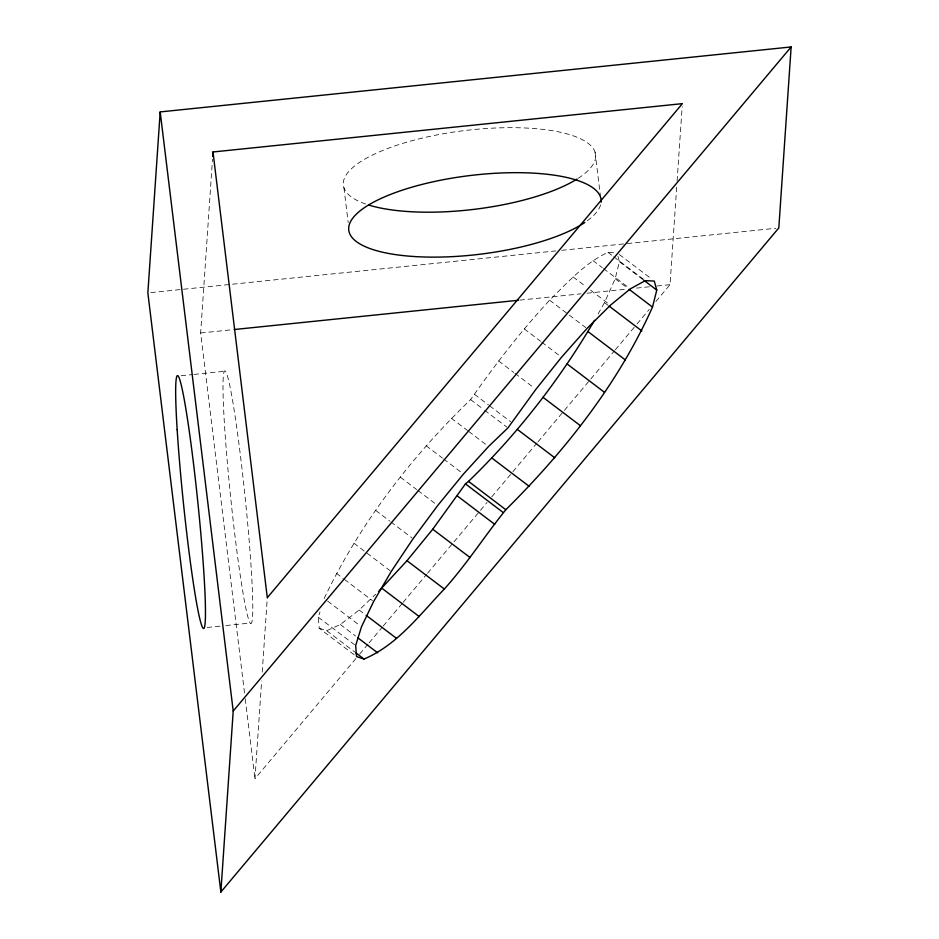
<?xml version="1.0" encoding="UTF-8"?>
<svg xmlns="http://www.w3.org/2000/svg" width="939" height="939" viewBox="0 0 939 939"><rect width="100%" height="100%" fill="white"/><g stroke="black" fill="none" stroke-linecap="round" stroke-linejoin="round"><path stroke-width="0.7" stroke-dasharray="4.7 3.52" d="M244.527 693.041L200.653 332.981L212.496 159.278M355.904 658.556L254.962 778.701L261.641 680.892M262.227 672.136L267.31 597.685M655.891 301.501L670.035 284.658L676.702 186.849M677.101 181.016L682.184 106.565M598.084 313.99L604.493 302.604L615.174 278.754L619.423 261.746L617.299 254.011M354.203 654.8L319.201 628.238L318.333 617.24L319.988 611.876M324.155 598.472C359.731 523.821 411.212 456.882 470.603 399.603C494.9 364.884 520.805 331.279 549.632 300.187C567.508 282.569 584.797 263.143 607.92 252.333L616.946 252.732M359.684 654.06L368.17 643.954M369.109 642.839L382.314 627.111M383.265 625.996L402.127 603.542M403.077 602.415L426.658 574.339M427.597 573.224L453.068 542.906M454.018 541.78L479.489 511.462M480.428 510.347L487.036 502.482M491.743 496.872L537.026 442.973M537.977 441.846L589.856 380.095M590.795 378.969L614.388 350.904M615.327 349.778L636.079 325.082M637.018 323.955L649.283 309.354M319.201 628.238L326.702 630.715L340.329 624.494L359.156 610.021L375.694 594.187M150.768 292.616L555.865 250.913M561.686 250.314L625.808 243.717M627.264 243.565L775.896 228.259M200.653 332.981L232.719 329.683M519.889 300.116L581.124 293.813M586.945 293.214L626.313 289.153M636.513 288.109L649.635 286.759M656.924 286.008L670.035 284.658M181.086 375.753L192.565 374.567M193.997 374.426L225.548 371.175M207.132 627.475L220.043 626.149M225.783 625.55L250.161 623.05A127.058 7.207 84.1 0 0 238.905 443.478A127.058 7.207 84.1 0 0 224.491 424.804A127.058 7.207 84.1 0 0 250.161 623.05M619.282 254.492L651.948 279.282M607.92 252.333L612.592 255.866M613.754 256.758L644.095 279.775M619.423 261.746L642.757 279.446M592.955 260.572L602.298 267.65M603.46 268.542L627.956 287.134M615.174 278.754L628.015 288.496M573.072 276.899L585.913 286.63M590.572 290.174L609.247 304.342M604.493 302.604L607.991 305.269M549.632 300.187L585.795 327.629M524.22 328.861L540.559 341.244M541.721 342.136L560.383 356.304M498.574 360.952L513.739 372.466M514.912 373.346L533.575 387.514M474.441 394.286L488.444 404.909M489.618 405.801L510.616 421.728M470.603 399.603L483.432 409.345M484.606 410.226L506.767 427.045M451.213 418.16L467.552 430.543M468.714 431.435L486.214 444.71M426.118 445.708L442.457 458.103M443.619 458.983L462.293 473.15M400.366 477.188L416.705 489.583M417.867 490.463L436.541 504.63M375.729 510.429L389.72 521.051M390.894 521.943L411.892 537.871M353.862 543.188L390.025 570.63M336.268 573.213L343.275 578.53M344.437 579.41L372.443 600.655M359.156 610.021L364.989 614.446M327.652 601.136L360.318 625.914M340.329 624.494L355.505 636.008M318.333 617.24L354.496 644.682M326.702 630.715L354.707 651.959M595.056 152.059L600.361 195.547M343.944 187.8L348.181 222.59M245.232 698.851L254.962 778.701M600.631 204.831A127.058 39.673 -6.9 0 1 587.11 220.888M365.635 204.033A127.058 39.673 -6.9 0 1 383.582 150.123A127.058 39.673 -6.9 0 1 548.646 130.134A127.058 39.673 -6.9 0 1 578.189 178.304"/><path stroke-width="1.41" d="M160.193 111.917L147.857 292.921L220.865 892.05L778.807 227.954L791.143 46.95L160.193 111.917L233.212 711.046L220.865 892.05M212.695 156.355L212.989 151.977L682.383 103.642L267.31 597.685L212.989 151.977M652.511 307.088L656.76 290.069L654.283 281.054L645.257 280.655L630.292 288.895L610.409 305.222L586.969 328.509L561.557 357.184L535.911 389.286L507.929 427.926L488.55 446.483L463.455 474.042L437.703 505.511L413.054 538.763L391.199 571.511L373.605 601.547L361.48 626.806L355.658 645.574L356.538 656.561L364.039 659.037C397.385 644.999 419.933 614.446 444.323 589.035C466.742 564.175 484.994 535.5 505.839 509.713C565.114 450.908 618.238 383.628 652.511 307.088L629.177 289.376M378.793 591.23L406.986 560.7L432.738 529.232L465.462 483.878L468.514 481.378C517.671 433.9 559.984 379.239 594.528 320.305M233.212 711.046L791.143 46.95M234.175 329.53L518.434 300.269M643.919 280.327L656.76 290.069M609.165 306.149L641.83 330.939M588.107 331.678L625.444 360.013M567.144 363.98L604.47 392.314M543.012 397.314L580.349 425.649M517.366 429.416L554.703 457.751M491.954 458.091L529.291 486.414M468.514 481.378L505.839 509.713M465.462 483.878L502.799 512.213M457.387 495.98L494.712 524.314M432.738 529.232L470.075 557.555M406.986 560.7L444.323 589.035M381.891 588.26L419.228 616.583M366.151 615.327L396.493 638.344M357.829 637.781L377.666 652.828M355.869 652.84L364.039 659.037M584.856 222.449A127.058 39.673 -6.9 0 1 378.006 251.077A127.058 39.673 -6.9 0 1 433.712 181.661A127.058 39.673 -6.9 0 1 601.148 202.155M576.969 179.079A127.058 39.673 -6.9 0 1 368.417 204.948M177.166 429.675A127.058 7.207 84.1 0 0 202.836 627.921A127.058 7.207 84.1 0 0 191.591 448.349A127.058 7.207 84.1 0 0 177.166 429.675"/></g></svg>
